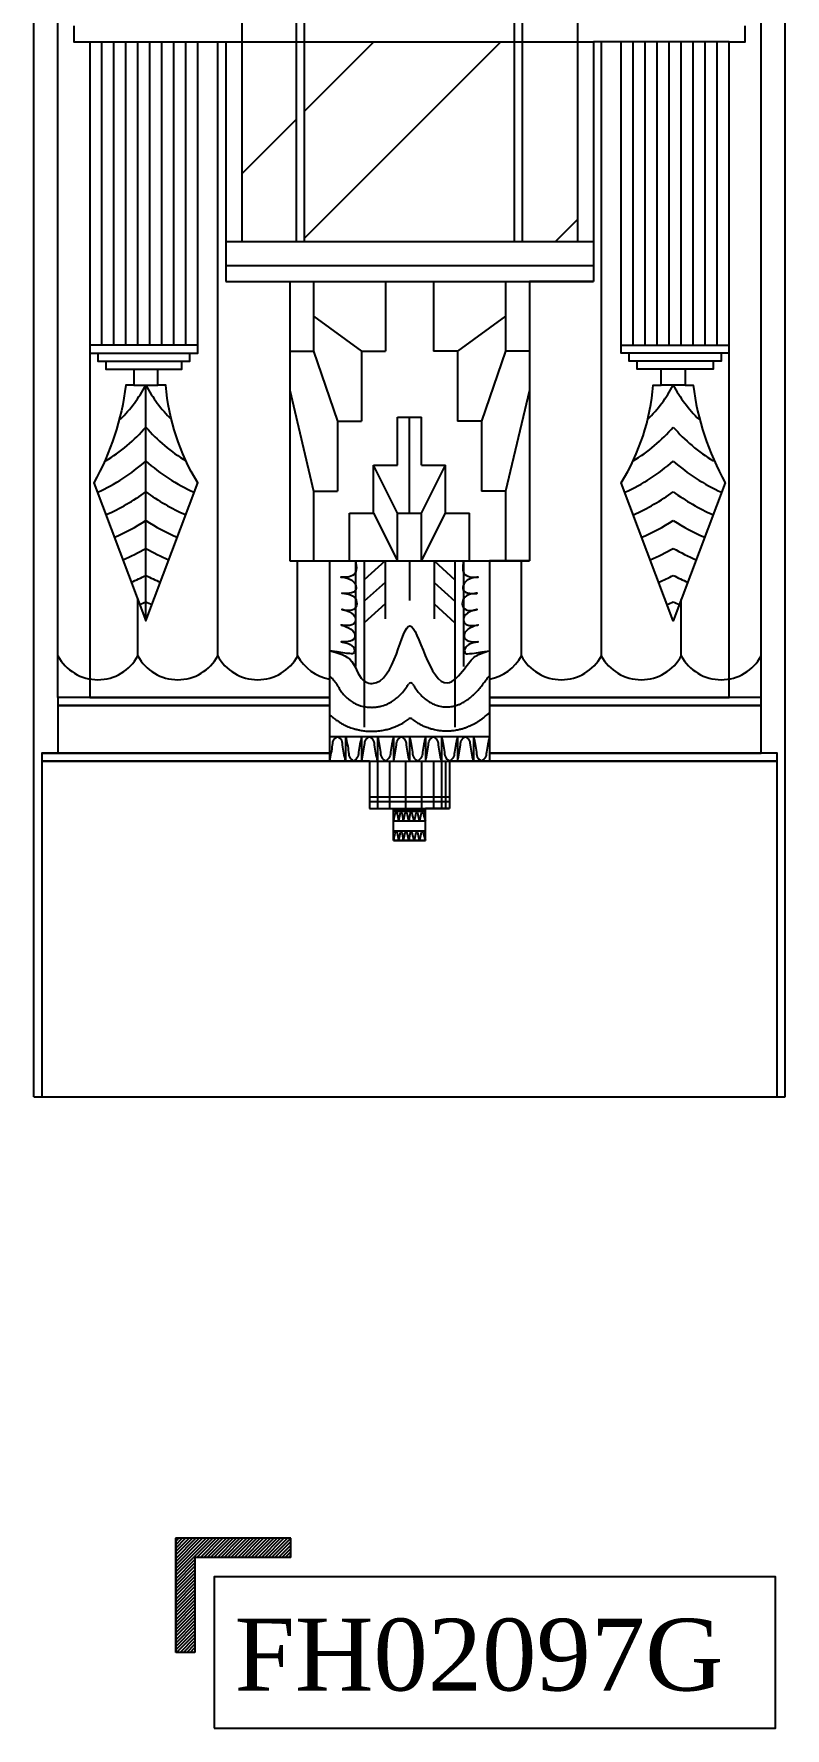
# Model space of a CAD drawing. Extents: x 15151 to 53333, y -36484 to -6005.
# Drawn here: x 40830 to 41383, y -10230 to -8983 of the extents above; entities that cross this region are included whole.
import ezdxf

# ---------------------------------------------------------------- set-up
doc = ezdxf.new("R2010")
doc.units = 0
doc.header["$MEASUREMENT"] = 0
for name, color, linetype in [('3', 3, 'CONTINUOUS'), ('4', 4, 'CONTINUOUS'), ('7', 7, 'CONTINUOUS'), ('FLOOR', 3, 'CONTINUOUS'), ('FUR', 3, 'CONTINUOUS'), ('K', 3, 'CONTINUOUS')]:
    doc.layers.add(name, color=color, linetype=linetype)
doc.styles.add('STYLE4', font='')
doc.styles.get('STYLE4').set_extended_font_data('Dutch801 XBd BT')

# ---------------------------------------------------------------- blocks, each defined once
blk = doc.blocks.new('A$C17116E59')
at = {"layer": 'K'}
h = blk.add_hatch(dxfattribs=at)
h.set_pattern_fill('ANSI31', color=3, scale=8, style=0)
h.set_pattern_definition([(45, (-4627.7245, -2075.912), (-0.70710678, 0.70710678), [])])
h.paths.add_polyline_path([(48, 47.6), (0, 47.6), (0, 0), (8, 0), (8, 39.6), (48, 39.6)])
at = {"layer": 'K', "color": 3}
for p, q in [((0, 0), (0, 47.6)), ((48, 39.6), (48, 47.6)), ((8, 0), (0, 0))]:
    blk.add_line(p, q, dxfattribs=at)
for points in [[(48, 47.6), (0, 47.6), (0, 0)], [(48, 39.6), (8, 39.6), (8, 0)]]:
    blk.add_lwpolyline(points, dxfattribs=at)
blk = doc.blocks.new('A$C64462605')
at = {"layer": '3'}
h = blk.add_hatch(dxfattribs=at)
h.set_pattern_fill('ANSI32', color=256, scale=900, style=0)
h.set_pattern_definition([(45, (16834.4, -96955.08), (-238.6485, 238.6485), []), (45, (16993.5, -96955.08), (-238.6485, 238.6485), [])])
h.paths.add_polyline_path([(1892.2, 2650.8), (1629.5, 2650.8), (1629.5, 2320.8), (1892.2, 2320.8)])
h.paths.add_polyline_path([(1892.2, 2300.8), (1629.5, 2300.8), (1629.5, 1790.8), (1892.2, 1790.8)])
h.paths.add_polyline_path([(1892.2, 3020.8), (1629.5, 3020.8), (1629.5, 2770.8), (1892.2, 2770.8)])
h.paths.add_polyline_path([(1619.5, 3020.8), (1550.9, 3020.8), (1550.9, 2770.8), (1619.5, 2770.8)])
h.paths.add_polyline_path([(1970.9, 3020.8), (1902.2, 3020.8), (1902.2, 2770.8), (1970.9, 2770.8)])
h.paths.add_polyline_path([(1970.9, 2650.8), (1902.2, 2650.8), (1902.2, 2320.8), (1970.9, 2320.8)])
h.paths.add_polyline_path([(1619.5, 2650.8), (1550.9, 2650.8), (1550.9, 2320.8), (1619.5, 2320.8)])
h.paths.add_polyline_path([(1619.5, 2300.8), (1550.9, 2300.8), (1550.9, 1790.8), (1619.5, 1790.8)])
h.paths.add_polyline_path([(1970.9, 2300.8), (1902.2, 2300.8), (1902.2, 1790.8), (1970.9, 1790.8)])
h.paths.add_polyline_path([(1619.5, 1770.8), (1550.9, 1770.8), (1550.9, 1440.8), (1619.5, 1440.8)])
h.paths.add_polyline_path([(1892.2, 1770.8), (1629.5, 1770.8), (1629.5, 1440.8), (1892.2, 1440.8)])
h.paths.add_polyline_path([(1970.9, 1770.8), (1902.2, 1770.8), (1902.2, 1440.8), (1970.9, 1440.8)])
h.paths.add_polyline_path([(1892.2, 1320.8), (1629.5, 1320.8), (1629.5, 1070.8), (1892.2, 1070.8)])
h.paths.add_polyline_path([(1970.9, 1320.8), (1902.2, 1320.8), (1902.2, 1070.8), (1970.9, 1070.8)])
h.paths.add_polyline_path([(1619.5, 1320.8), (1550.9, 1320.8), (1550.9, 1070.8), (1619.5, 1070.8)])
for p, q in [((1619.5, 1070.8), (1619.5, 3020.8)), ((1629.5, 1070.8), (1629.5, 3020.8)), ((1892.2, 1070.8), (1892.2, 3020.8)), ((1902.2, 1070.8), (1902.2, 3020.8)), ((1970.9, 3020.8), (1970.9, 1070.8)), ((1290.9, 0), (1290.9, 2974.7)), ((1320.9, 500), (1320.9, 2983.4)), ((2200.9, 500), (2200.9, 2983.4)), ((2230.9, 0), (2230.9, 2974.7)), ((1550.9, 2727.1), (1550.9, 1070.8)), ((1360.9, 1320.8), (1495.9, 1320.8)), ((1375.9, 940.8), (1375.9, 1320.8)), ((1390.9, 940.8), (1390.9, 1320.8)), ((1405.9, 940.8), (1405.9, 1320.8)), ((1420.9, 940.8), (1420.9, 1320.8)), ((1435.9, 940.8), (1435.9, 1320.8)), ((1450.9, 940.8), (1450.9, 1320.8)), ((1465.9, 940.8), (1465.9, 1320.8)), ((1480.9, 940.8), (1480.9, 1320.8)), ((1520.9, 552.1), (1520.9, 1320.8)), ((1530.9, 1320.8), (1990.9, 1320.8)), ((2000.9, 552.1), (2000.9, 1320.8)), ((2160.9, 1320.8), (2025.9, 1320.8)), ((2040.9, 940.8), (2040.9, 1320.8)), ((2055.9, 940.8), (2055.9, 1320.8)), ((2070.9, 940.8), (2070.9, 1320.8)), ((2085.9, 940.8), (2085.9, 1320.8)), ((2100.9, 940.8), (2100.9, 1320.8)), ((2115.9, 940.8), (2115.9, 1320.8)), ((2130.9, 940.8), (2130.9, 1320.8)), ((2145.9, 940.8), (2145.9, 1320.8)), ((1530.9, 1070.8), (1990.9, 1070.8)), ((1530.9, 1040.8), (1990.9, 1040.8)), ((1530.9, 1020.8), (1610.9, 1020.8)), ((1640.9, 1020.8), (1640.9, 933.3)), ((1730.9, 1020.8), (1730.9, 933.3)), ((1790.9, 1020.8), (1790.9, 933.3)), ((1880.9, 1020.8), (1880.9, 933.3)), ((1910.9, 1020.8), (1910.9, 670.8)), ((1990.9, 1020.8), (1910.9, 1020.8)), ((1640.9, 977.1), (1700.9, 933.3)), ((1880.9, 977.1), (1820.9, 933.3)), ((1495.9, 940.8), (1360.9, 940.8)), ((2025.9, 940.8), (2160.9, 940.8)), ((1370.9, 930.8), (1485.9, 930.8)), ((1380.9, 920.8), (1475.9, 920.8)), ((1610.9, 933.3), (1640.9, 933.3)), ((1640.9, 933.3), (1670.9, 845.8)), ((1700.9, 933.3), (1700.9, 845.8)), ((1700.9, 933.3), (1730.9, 933.3)), ((1820.9, 933.3), (1790.9, 933.3)), ((1820.9, 933.3), (1820.9, 845.8)), ((1880.9, 933.3), (1850.9, 845.8)), ((1910.9, 933.3), (1880.9, 933.3)), ((2150.9, 930.8), (2035.9, 930.8)), ((2140.9, 920.8), (2045.9, 920.8)), ((1415.9, 910.8), (1445.9, 910.8)), ((2105.9, 910.8), (2075.9, 910.8)), ((1415.9, 890.8), (1445.9, 890.8)), ((1430.9, 595.8), (1430.9, 890.8)), ((1610.9, 884.6), (1640.9, 758.3)), ((1910.9, 884.6), (1880.9, 758.3)), ((2105.9, 890.8), (2075.9, 890.8)), ((1745.9, 850.8), (1775.9, 850.8)), ((1745.9, 790.8), (1745.9, 850.8)), ((1760.9, 730.8), (1760.9, 850.8)), ((1775.9, 790.8), (1775.9, 850.8)), ((1670.9, 845.8), (1670.9, 758.3)), ((1670.9, 845.8), (1700.9, 845.8)), ((1850.9, 845.8), (1820.9, 845.8)), ((1850.9, 845.8), (1850.9, 758.3)), ((1715.9, 730.8), (1715.9, 790.8)), ((1745.9, 730.8), (1715.9, 790.8)), ((1715.9, 790.8), (1745.9, 790.8)), ((1775.9, 730.8), (1805.9, 790.8)), ((1775.9, 790.8), (1805.9, 790.8)), ((1805.9, 730.8), (1805.9, 790.8)), ((1640.9, 758.3), (1640.9, 670.8)), ((1640.9, 758.3), (1670.9, 758.3)), ((1880.9, 758.3), (1850.9, 758.3)), ((1880.9, 758.3), (1880.9, 670.8)), ((1685.9, 670.8), (1685.9, 730.8)), ((1685.9, 730.8), (1715.9, 730.8)), ((1715.9, 730.8), (1745.9, 670.8)), ((1745.9, 730.8), (1775.9, 730.8)), ((1745.9, 670.8), (1745.9, 730.8)), ((1775.9, 670.8), (1805.9, 730.8)), ((1775.9, 670.8), (1775.9, 730.8)), ((1805.9, 730.8), (1835.9, 730.8)), ((1835.9, 670.8), (1835.9, 730.8)), ((1610.9, 670.8), (1660.9, 670.8)), ((1620.9, 552.1), (1620.9, 670.8)), ((1693.3, 670.8), (1693.3, 538.8)), ((1704.1, 670.8), (1704.1, 462.5)), ((1730.2, 670.8), (1704.1, 647.3)), ((1730.2, 670.8), (1730.2, 598.4)), ((1760.9, 670.8), (1760.9, 621.3)), ((1791.6, 670.8), (1817.7, 647.3)), ((1791.6, 670.8), (1791.6, 598.4)), ((1817.7, 670.8), (1817.7, 462.5)), ((1828.5, 670.8), (1828.5, 538.8)), ((1910.9, 670.8), (1860.9, 670.8)), ((1900.9, 552.1), (1900.9, 670.8)), ((1730.2, 643.8), (1704.1, 620.3)), ((1730.2, 643.8), (1704.1, 620.3)), ((1791.6, 643.8), (1817.7, 620.3)), ((1791.6, 643.8), (1817.7, 620.3)), ((1420.9, 552.1), (1420.9, 622.4)), ((1730.2, 616.9), (1704.1, 593.3)), ((1791.6, 616.9), (1817.7, 593.3)), ((2100.9, 552.1), (2100.9, 622.4)), ((1660.9, 450.8), (1660.9, 420)), ((1680.9, 450.8), (1680.9, 420)), ((1700.9, 450.8), (1700.9, 420)), ((1720.9, 450.8), (1720.9, 420)), ((1740.9, 450.8), (1740.9, 420)), ((1760.9, 450.8), (1760.9, 420)), ((1780.9, 450.8), (1780.9, 420)), ((1800.9, 450.8), (1800.9, 420)), ((1820.9, 450.8), (1820.9, 420)), ((1840.9, 450.8), (1840.9, 420)), ((1860.9, 450.8), (1860.9, 420)), ((1860.9, 450.8), (1860.9, 420)), ((1660.9, 420), (1860.9, 420)), ((1660.9, 420), (1710.9, 420)), ((1720.9, 420), (1720.9, 360.8)), ((1735.9, 420), (1735.9, 360.8)), ((1755.9, 420), (1755.9, 360.8)), ((1775.9, 420), (1775.9, 360.8)), ((1790.9, 420), (1790.9, 360.8)), ((1800.9, 420), (1800.9, 360.8)), ((1805.9, 420), (1805.9, 360.8)), ((1860.9, 420), (1810.9, 420)), ((1710.9, 375.5), (1810.9, 375.5)), ((1710.9, 369.5), (1810.9, 369.5)), ((1710.9, 360.8), (1740.9, 360.8)), ((1810.9, 360.8), (1780.9, 360.8)), ((1780.9, 320.8), (1780.9, 360.8)), ((1740.9, 359.8), (1780.9, 359.8)), ((1740.9, 359.1), (1780.9, 359.1)), ((1740.9, 357.4), (1780.9, 357.4)), ((1740.9, 345.3), (1780.9, 345.3)), ((1741, 358.3), (1780.9, 358.3)), ((1740.9, 332.9), (1780.9, 332.9)), ((1740.9, 320.8), (1780.9, 320.8)), ((1740.9, 320.8), (1780.9, 320.8)), ((1780.9, 320.8), (1740.9, 320.8))]:
    blk.add_line(p, q, dxfattribs=at)
for centre, radius, start, end in [((1270.2, 977.9), 182.8, 314.8099, 331.546), ((1591.6, 977.9), 182.8, 208.454, 225.1901), ((1930.2, 977.9), 182.8, 314.8099, 331.546), ((2251.6, 977.9), 182.8, 208.454, 225.1901), ((1270.2, 977.9), 212.8, 301.2557, 319.0476), ((1591.6, 977.9), 212.8, 220.9524, 238.7443), ((1930.2, 977.9), 212.8, 301.2557, 319.0476), ((2251.6, 977.9), 212.8, 220.9524, 238.7443), ((1270.2, 977.9), 242.8, 294.3844, 311.4477), ((1591.6, 977.9), 242.8, 228.5523, 245.6156), ((1930.2, 977.9), 242.8, 294.3844, 311.4477), ((2251.6, 977.9), 242.8, 228.5523, 245.6156), ((1270.2, 977.9), 272.8, 293.967, 306.0963), ((1591.6, 977.9), 272.8, 233.9037, 246.033), ((1930.2, 977.9), 272.8, 293.967, 306.0963), ((2251.6, 977.9), 272.8, 233.9037, 246.033), ((2251.6, 977.9), 272.8, 233.9037, 246.033), ((1270.2, 977.9), 302.8, 293.6324, 302.0578), ((1591.6, 977.9), 302.8, 237.9422, 246.3676), ((1930.2, 977.9), 302.8, 293.6324, 302.0578), ((2251.6, 977.9), 302.8, 237.9422, 246.3676), ((2251.6, 977.9), 302.8, 237.9422, 246.3676), ((1270.2, 977.9), 332.8, 293.3583, 298.8768), ((1591.6, 977.9), 332.8, 241.1232, 246.6417), ((1930.2, 977.9), 332.8, 293.3583, 298.8768), ((2251.6, 977.9), 332.8, 241.1232, 246.6417), ((1270.2, 977.9), 362.8, 293.1295, 296.2952), ((1591.6, 977.9), 362.8, 243.7048, 246.8705), ((1930.2, 977.9), 362.8, 293.1295, 296.2952), ((2251.6, 977.9), 362.8, 243.7048, 246.8705), ((1270.2, 977.9), 392.8, 292.9357, 294.1522), ((1591.6, 977.9), 392.8, 245.8478, 247.0643), ((1930.2, 977.9), 392.8, 292.9357, 294.1522), ((2251.6, 977.9), 392.8, 245.8478, 247.0643), ((1370.9, 578.8), 56.7, 208.0725, 331.9275), ((1470.9, 578.8), 56.7, 208.0725, 331.9275), ((1570.9, 578.8), 56.7, 208.0725, 331.9275), ((1670.9, 578.8), 56.7, 208.0725, 259.8367), ((1850.9, 578.8), 56.7, 280.1633, 331.9275), ((1950.9, 578.8), 56.7, 208.0725, 331.9275), ((2050.9, 578.8), 56.7, 208.0725, 331.9275), ((2150.9, 578.8), 56.7, 208.0725, 331.9275), ((1762.3, 515.2), 3, 31.022, 148.2877), ((1761.9, 470.6), 3, 52.9084, 126.3835)]:
    blk.add_arc(centre, radius, start, end, dxfattribs=at)
for points, knots in [([(1693.3, 670.8), (1694.6, 663.1), (1696.9, 649.5), (1666.2, 650.9), (1691.8, 649.8), (1698.5, 628.5), (1664.8, 630.9), (1696.8, 629.7), (1695.4, 605), (1665, 612.6), (1696, 606.1), (1692.3, 587), (1663.4, 593.4), (1694, 586), (1692.4, 568), (1663.8, 570.6), (1692.1, 567.6), (1692.5, 555.7), (1688.9, 553.8), (1660.9, 558.3)], [0, 0, 0, 0, 18.738671, 33.342611, 47.39297, 61.431076, 78.090617, 94.266771, 109.721697, 124.198298, 142.757858, 152.589874, 168.061264, 187.090117, 195.820079, 211.529927, 228.38146, 236.093991, 239.005489, 239.005489, 239.005489, 239.005489]), ([(1828.5, 670.8), (1827.2, 663.1), (1824.9, 649.5), (1855.5, 650.9), (1829.9, 649.8), (1823.3, 628.5), (1857, 630.9), (1824.9, 629.7), (1826.4, 605), (1856.8, 612.6), (1825.7, 606.1), (1829.5, 587), (1858.3, 593.4), (1827.8, 586), (1829.4, 568), (1858, 570.6), (1829.6, 567.6), (1829.2, 555.7), (1832.9, 553.8), (1860.9, 558.3)], [0, 0, 0, 0, 18.738671, 33.342611, 47.39297, 61.431076, 78.090617, 94.266771, 109.721697, 124.198298, 142.757858, 152.589874, 168.061264, 187.090117, 195.820079, 211.529927, 228.38146, 236.093991, 239.005489, 239.005489, 239.005489, 239.005489]), ([(1660.9, 526.9), (1662.9, 524.9), (1663.1, 524.8), (1664, 524), (1665.1, 522.5), (1666, 521.3), (1666.8, 520), (1668.5, 518.3), (1669.1, 517.1), (1670.6, 514.7), (1671.4, 513.7), (1673.1, 510.7), (1674.2, 509.1), (1676.5, 505.7), (1677.9, 504), (1680.9, 500.8), (1682.3, 499.5), (1685.5, 496.8), (1687.3, 495.5), (1689.9, 493.9), (1690.6, 493.5), (1692, 492.7), (1692.7, 492.4), (1694.1, 491.7), (1694.8, 491.4), (1696.9, 490.5), (1698.3, 490), (1701.9, 488.9), (1704, 488.4), (1708.3, 487.8), (1710.5, 487.6), (1713.5, 487.5), (1714.3, 487.5), (1716.8, 487.6), (1718.5, 487.7), (1721.8, 488.2), (1723.4, 488.5), (1727.4, 489.5), (1729.7, 490.3), (1734.1, 492.1), (1736.2, 493.2), (1740.1, 495.5), (1741.8, 496.7), (1745.1, 499.3), (1746.6, 500.6), (1749.5, 503.3), (1750.8, 504.7), (1753.9, 508.3), (1755.6, 510.5), (1758.1, 514.1), (1758.9, 515.4), (1759.7, 516.7)], [36.923417, 36.923417, 36.923417, 36.923417, 38.38607, 38.38607, 41.311376, 41.311376, 44.236682, 44.236682, 47.161988, 47.161988, 50.087294, 50.087294, 53.012599, 53.012599, 55.937905, 55.937905, 58.235778, 58.235778, 60.533652, 60.533652, 61.315075, 61.315075, 62.096909, 62.096909, 62.878742, 62.878742, 64.442409, 64.442409, 66.875284, 66.875284, 69.308159, 69.308159, 70.219086, 70.219086, 72.040939, 72.040939, 73.862792, 73.862792, 76.664846, 76.664846, 79.466901, 79.466901, 82.268955, 82.268955, 85.07101, 85.07101, 87.873064, 87.873064, 92.316447, 92.316447, 94.971853, 94.971853, 94.971853, 94.971853]), ([(1764.9, 516.7), (1765.6, 515.5), (1766.3, 514.4), (1768.2, 511.4), (1769.5, 509.6), (1772.2, 506.1), (1773.7, 504.3), (1776.8, 501.1), (1778.4, 499.7), (1781.8, 496.8), (1783.7, 495.5), (1787.5, 493.2), (1789.2, 492.2), (1793.1, 490.6), (1795.1, 489.9), (1799.5, 488.7), (1801.9, 488.3), (1806.6, 488), (1809.1, 488), (1812.4, 488.4), (1813.3, 488.5), (1814.9, 488.8), (1815.7, 489), (1818.1, 489.5), (1819.6, 490), (1822.4, 491), (1823.7, 491.5), (1826.8, 493), (1828.6, 493.9), (1831.8, 495.9), (1833.2, 496.9), (1836, 499), (1837.2, 500), (1839.6, 502.1), (1840.7, 503.1), (1843.5, 505.8), (1845.1, 507.5), (1848.1, 510.9), (1849.5, 512.5), (1851.4, 514.9), (1852, 515.6), (1852.9, 516.8), (1853.2, 517.3), (1854.2, 518.6), (1854.9, 519.4), (1856.7, 521.9), (1857.7, 523.3), (1859.2, 525.1), (1859.7, 525.7), (1860.3, 526.4), (1860.5, 526.6), (1860.6, 526.7)], [216.108558, 216.108558, 216.108558, 216.108558, 218.603436, 218.603436, 222.362196, 222.362196, 226.120956, 226.120956, 229.207422, 229.207422, 232.293888, 232.293888, 234.623366, 234.623366, 236.952844, 236.952844, 239.282322, 239.282322, 241.6118, 241.6118, 242.461276, 242.461276, 243.310752, 243.310752, 245.009704, 245.009704, 246.708656, 246.708656, 249.392001, 249.392001, 252.075346, 252.075346, 254.758691, 254.758691, 257.442037, 257.442037, 261.825304, 261.825304, 266.208571, 266.208571, 268.28897, 268.28897, 269.559191, 269.559191, 272.099635, 272.099635, 277.59214, 277.59214, 281.642362, 281.642362, 284.116869, 284.116869, 284.116869, 284.116869]), ([(1660.9, 478.5), (1661.7, 477.7), (1662.6, 476.9), (1664.7, 475.1), (1665.9, 474.1), (1668.5, 472.1), (1669.9, 471.1), (1672.5, 469.4), (1673.6, 468.7), (1675.4, 467.6), (1676.1, 467.2), (1678.1, 466.1), (1679.5, 465.4), (1682, 464.2), (1683.2, 463.7), (1685.4, 462.8), (1686.5, 462.4), (1688.7, 461.6), (1689.9, 461.2), (1691.6, 460.7), (1692.3, 460.5), (1693.6, 460.1), (1694.2, 460), (1696.2, 459.5), (1697.5, 459.2), (1699.7, 458.8), (1700.7, 458.6), (1702.7, 458.3), (1703.7, 458.1), (1706.6, 457.8), (1708.7, 457.6), (1711.3, 457.5), (1712, 457.5), (1713.8, 457.5), (1714.9, 457.5), (1716.6, 457.6), (1717.3, 457.6), (1718.6, 457.7), (1719.2, 457.7), (1721.2, 457.9), (1722.5, 458), (1725.8, 458.4), (1727.9, 458.8), (1731.9, 459.7), (1733.9, 460.2), (1737.7, 461.3), (1739.6, 462), (1742.7, 463.2), (1744, 463.7), (1746.5, 464.8), (1747.7, 465.4), (1751.3, 467.2), (1753.5, 468.5), (1757.2, 470.9), (1758.7, 471.9), (1760.1, 473)], [57.076117, 57.076117, 57.076117, 57.076117, 57.896153, 57.896153, 58.912523, 58.912523, 60.004306, 60.004306, 60.80619, 60.80619, 61.260548, 61.260548, 62.169263, 62.169263, 62.921056, 62.921056, 63.672848, 63.672848, 64.433672, 64.433672, 64.883985, 64.883985, 65.334297, 65.334297, 66.234922, 66.234922, 66.925639, 66.925639, 67.616356, 67.616356, 68.99779, 68.99779, 69.449454, 69.449454, 70.201949, 70.201949, 70.633529, 70.633529, 71.06511, 71.06511, 71.92827, 71.92827, 73.321689, 73.321689, 74.715109, 74.715109, 76.108528, 76.108528, 77.111669, 77.111669, 78.11481, 78.11481, 80.121092, 80.121092, 81.628721, 81.628721, 81.628721, 81.628721]), ([(1763.7, 473), (1764.1, 472.7), (1764.4, 472.4), (1766.4, 471), (1768.2, 469.8), (1770.9, 468.1), (1771.8, 467.6), (1773.5, 466.6), (1774.4, 466.1), (1776.9, 464.9), (1778.4, 464.2), (1781.7, 462.8), (1783.4, 462.2), (1786.4, 461.2), (1787.8, 460.8), (1790.2, 460.1), (1791.2, 459.9), (1793.3, 459.4), (1794.4, 459.2), (1797.1, 458.8), (1798.8, 458.5), (1801.7, 458.3), (1802.9, 458.2), (1805.2, 458.1), (1806.4, 458), (1808.9, 458.1), (1810.3, 458.1), (1812.4, 458.2), (1813.1, 458.3), (1814.4, 458.4), (1814.9, 458.5), (1815.9, 458.6), (1816.4, 458.6), (1817.9, 458.9), (1818.8, 459), (1820.7, 459.4), (1821.6, 459.5), (1824, 460.1), (1825.4, 460.4), (1828, 461.2), (1829.3, 461.6), (1831.6, 462.4), (1832.7, 462.8), (1834.7, 463.6), (1835.6, 464), (1837.6, 464.9), (1838.6, 465.4), (1840.6, 466.3), (1841.5, 466.8), (1843.4, 467.9), (1844.4, 468.5), (1846, 469.4), (1846.6, 469.8), (1847.8, 470.5), (1848.3, 470.9), (1850, 472.1), (1851.1, 472.8), (1852.7, 474), (1853.3, 474.5), (1854.5, 475.4), (1855.1, 475.9), (1856.4, 477), (1857.2, 477.6), (1858.9, 479.1), (1859.9, 480), (1860.9, 480.9)], [230.21365, 230.21365, 230.21365, 230.21365, 230.567878, 230.567878, 232.238525, 232.238525, 232.953248, 232.953248, 233.66797, 233.66797, 234.810823, 234.810823, 235.953676, 235.953676, 236.802138, 236.802138, 237.426465, 237.426465, 238.050792, 238.050792, 239.001631, 239.001631, 239.654713, 239.654713, 240.307795, 240.307795, 241.04255, 241.04255, 241.457561, 241.457561, 241.733974, 241.733974, 242.010387, 242.010387, 242.563213, 242.563213, 243.116039, 243.116039, 244.004578, 244.004578, 244.893117, 244.893117, 245.663946, 245.663946, 246.434774, 246.434774, 247.310963, 247.310963, 248.187151, 248.187151, 249.170754, 249.170754, 249.836378, 249.836378, 250.502001, 250.502001, 251.833247, 251.833247, 252.662216, 252.662216, 253.491184, 253.491184, 254.642895, 254.642895, 256.313083, 256.313083, 256.313083, 256.313083]), ([(1660.9, 420), (1662.4, 427.1), (1664.4, 435.8), (1665.1, 447.7), (1669.9, 449.7), (1670.9, 450.8)], [0, 0, 0, 0, 19.985368, 27.52735, 32.705258, 32.705258, 32.705258, 32.705258]), ([(1680.9, 420), (1679.4, 427.1), (1677.3, 435.8), (1676.6, 447.7), (1671.8, 449.7), (1670.9, 450.8)], [0, 0, 0, 0, 19.985368, 27.52735, 32.705258, 32.705258, 32.705258, 32.705258]), ([(1680.9, 450.8), (1682.4, 444.5), (1684.4, 435.8), (1685.1, 423.9), (1689.9, 421.1), (1690.9, 420)], [0, 0, 0, 0, 19.985368, 27.52735, 32.705258, 32.705258, 32.705258, 32.705258]), ([(1700.9, 450.8), (1699.4, 444.5), (1697.3, 435.8), (1696.6, 423.9), (1691.8, 421.1), (1690.9, 420)], [0, 0, 0, 0, 19.985368, 27.52735, 32.705258, 32.705258, 32.705258, 32.705258]), ([(1700.9, 420), (1702.4, 427.1), (1704.4, 435.8), (1705.1, 447.7), (1709.9, 449.7), (1710.9, 450.8)], [0, 0, 0, 0, 19.985368, 27.52735, 32.705258, 32.705258, 32.705258, 32.705258]), ([(1720.9, 420), (1719.4, 427.1), (1717.3, 435.8), (1716.6, 447.7), (1711.8, 449.7), (1710.9, 450.8)], [0, 0, 0, 0, 19.985368, 27.52735, 32.705258, 32.705258, 32.705258, 32.705258]), ([(1720.9, 450.8), (1722.4, 444.5), (1724.4, 435.8), (1725.1, 423.9), (1729.9, 421.1), (1730.9, 420)], [0, 0, 0, 0, 19.985368, 27.52735, 32.705258, 32.705258, 32.705258, 32.705258]), ([(1740.9, 450.8), (1739.4, 444.5), (1737.3, 435.8), (1736.6, 423.9), (1731.8, 421.1), (1730.9, 420)], [0, 0, 0, 0, 19.985368, 27.52735, 32.705258, 32.705258, 32.705258, 32.705258]), ([(1740.9, 420), (1742.4, 427.1), (1744.4, 435.8), (1745.1, 447.7), (1749.9, 449.7), (1750.9, 450.8)], [0, 0, 0, 0, 19.985368, 27.52735, 32.705258, 32.705258, 32.705258, 32.705258]), ([(1760.9, 420), (1759.4, 427.1), (1757.3, 435.8), (1756.6, 447.7), (1751.8, 449.7), (1750.9, 450.8)], [0, 0, 0, 0, 19.985368, 27.52735, 32.705258, 32.705258, 32.705258, 32.705258]), ([(1760.9, 450.8), (1762.4, 444.5), (1764.4, 435.8), (1765.1, 423.9), (1769.9, 421.1), (1770.9, 420)], [0, 0, 0, 0, 19.985368, 27.52735, 32.705258, 32.705258, 32.705258, 32.705258]), ([(1780.9, 450.8), (1779.4, 444.5), (1777.3, 435.8), (1776.6, 423.9), (1771.8, 421.1), (1770.9, 420)], [0, 0, 0, 0, 19.985368, 27.52735, 32.705258, 32.705258, 32.705258, 32.705258]), ([(1780.9, 420), (1782.4, 427.1), (1784.4, 435.8), (1785.1, 447.7), (1789.9, 449.7), (1790.9, 450.8)], [0, 0, 0, 0, 19.985368, 27.52735, 32.705258, 32.705258, 32.705258, 32.705258]), ([(1800.9, 420), (1799.4, 427.1), (1797.3, 435.8), (1796.6, 447.7), (1791.8, 449.7), (1790.9, 450.8)], [0, 0, 0, 0, 19.985368, 27.52735, 32.705258, 32.705258, 32.705258, 32.705258]), ([(1800.9, 450.8), (1802.4, 444.5), (1804.4, 435.8), (1805.1, 423.9), (1809.9, 421.1), (1810.9, 420)], [0, 0, 0, 0, 19.985368, 27.52735, 32.705258, 32.705258, 32.705258, 32.705258]), ([(1820.9, 450.8), (1819.4, 444.5), (1817.3, 435.8), (1816.6, 423.9), (1811.8, 421.1), (1810.9, 420)], [0, 0, 0, 0, 19.985368, 27.52735, 32.705258, 32.705258, 32.705258, 32.705258]), ([(1820.9, 420), (1822.4, 427.1), (1824.4, 435.8), (1825.1, 447.7), (1829.9, 449.7), (1830.9, 450.8)], [0, 0, 0, 0, 19.985368, 27.52735, 32.705258, 32.705258, 32.705258, 32.705258]), ([(1840.9, 420), (1839.4, 427.1), (1837.3, 435.8), (1836.6, 447.7), (1831.8, 449.7), (1830.9, 450.8)], [0, 0, 0, 0, 19.985368, 27.52735, 32.705258, 32.705258, 32.705258, 32.705258]), ([(1840.9, 450.8), (1842.4, 444.5), (1844.4, 435.8), (1845.1, 423.9), (1849.9, 421.1), (1850.9, 420)], [0, 0, 0, 0, 19.985368, 27.52735, 32.705258, 32.705258, 32.705258, 32.705258]), ([(1860.9, 450.8), (1859.4, 444.5), (1857.3, 435.8), (1856.6, 423.9), (1851.8, 421.1), (1850.9, 420)], [0, 0, 0, 0, 19.985368, 27.52735, 32.705258, 32.705258, 32.705258, 32.705258]), ([(1740.9, 345.3), (1742.4, 352.2), (1745.4, 365.6), (1746.7, 334.6), (1750.9, 369.3), (1753, 333.3), (1756.3, 369.2), (1760.4, 333.6), (1762.3, 369.3), (1766.9, 333.4), (1769.8, 369.2), (1773.4, 333.6), (1776.3, 369.2), (1779.9, 345.4), (1780.9, 345.3)], [0, 0, 0, 0, 12.426978, 24.217298, 36.669959, 49.101557, 61.515377, 73.860396, 86.059229, 98.626434, 110.861045, 123.206213, 135.422709, 147.599877, 147.599877, 147.599877, 147.599877]), ([(1740.9, 320.8), (1742.4, 327.7), (1745.4, 341.1), (1746.7, 310.1), (1750.9, 344.9), (1753, 308.8), (1756.3, 344.7), (1760.4, 309.2), (1762.3, 344.8), (1766.9, 308.9), (1769.8, 344.7), (1773.4, 309.2), (1776.3, 344.8), (1779.9, 321), (1780.9, 320.8)], [0, 0, 0, 0, 12.426978, 24.217298, 36.669959, 49.101557, 61.515377, 73.860396, 86.059229, 98.626434, 110.861045, 123.206213, 135.422709, 147.599877, 147.599877, 147.599877, 147.599877])]:
    blk.add_open_spline(points, degree=3, knots=knots, dxfattribs=at)
blk.add_spline([(1660.9, 558.3), (1688.7, 544.9), (1705.9, 519.3), (1714.3, 517.5), (1761.3, 589.5), (1808.3, 518.1), (1829.8, 535.9), (1843.5, 551.4), (1860.9, 558.3)], degree=3, dxfattribs=at)
blk.add_open_spline([(1860.6, 526.7), (1860.7, 526.8), (1860.8, 526.8), (1860.9, 526.9)], degree=3, dxfattribs=at)
at = {"layer": '4'}
blk.add_line((1290.9, 0), (2230.9, 0), dxfattribs=at)
blk.add_lwpolyline([(1340.9, 1340.8), (1340.9, 1320.8), (1360.9, 1320.8), (1360.9, 500), (1320.9, 500), (1320.9, 430), (1300.9, 430), (1300.9, 0), (1760.9, 0), (2220.9, 0), (2220.9, 430), (2200.9, 430), (2200.9, 500), (2160.9, 500), (2160.9, 1320.8), (2180.9, 1320.8), (2180.9, 1340.8)], dxfattribs=at)
at = {"layer": '7'}
for p, q in [((1495.9, 1320.8), (1530.9, 1320.8)), ((1530.9, 1320.8), (1530.9, 1020.8)), ((1990.9, 1320.8), (1990.9, 1020.8)), ((2025.9, 1320.8), (1990.9, 1320.8)), ((1530.9, 1020.8), (1990.9, 1020.8)), ((1610.9, 1020.8), (1610.9, 670.8)), ((1910.9, 1020.8), (1910.9, 670.8)), ((1610.9, 670.8), (1910.9, 670.8)), ((1660.9, 670.8), (1660.9, 420)), ((1860.9, 670.8), (1860.9, 420)), ((1860.9, 670.8), (1860.9, 420)), ((1660.9, 450.8), (1860.9, 450.8)), ((1710.9, 420), (1710.9, 360.8)), ((1810.9, 420), (1810.9, 360.8)), ((1810.9, 420), (1810.9, 360.8)), ((1710.9, 360.8), (1810.9, 360.8)), ((1740.9, 320.8), (1740.9, 360.8)), ((1780.9, 320.8), (1780.9, 360.8)), ((1780.9, 320.8), (1740.9, 320.8))]:
    blk.add_line(p, q, dxfattribs=at)
for points in [[(1360.9, 930.8), (1370.9, 930.8), (1370.9, 920.8), (1380.9, 920.8), (1380.9, 910.8), (1415.9, 910.8), (1415.9, 890.8), (1405.9, 890.8, -0.097153), (1365.9, 768.8), (1430.9, 595.8), (1495.9, 768.8, -0.117875), (1455.9, 890.8), (1445.9, 890.8), (1445.9, 910.8), (1475.9, 910.8), (1475.9, 920.8), (1485.9, 920.8), (1485.9, 930.8), (1495.9, 930.8), (1495.9, 1320.8)], [(2160.9, 930.8), (2150.9, 930.8), (2150.9, 920.8), (2140.9, 920.8), (2140.9, 910.8), (2105.9, 910.8), (2105.9, 890.8), (2115.9, 890.8, 0.097153), (2155.9, 768.8), (2090.9, 595.8), (2025.9, 768.8, 0.117875), (2065.9, 890.8), (2075.9, 890.8), (2075.9, 910.8), (2045.9, 910.8), (2045.9, 920.8), (2035.9, 920.8), (2035.9, 930.8), (2025.9, 930.8), (2025.9, 1320.8)]]:
    blk.add_lwpolyline(points, format="xyb", dxfattribs=at)
for points in [[(1660.9, 500), (1360.9, 500)], [(2160.9, 500), (1860.9, 500)], [(1300.9, 420), (1710.9, 420)], [(1710.9, 420), (1300.9, 420)], [(2220.9, 420), (1810.9, 420)]]:
    blk.add_lwpolyline(points, dxfattribs=at)
at = {"layer": 'FLOOR'}
for points in [[(1320.9, 490), (1660.9, 490)], [(1660.9, 490), (1320.9, 490)], [(1360.9, 500), (1660.9, 500)], [(1860.9, 500), (2160.9, 500)], [(1860.9, 490), (2200.9, 490)], [(2200.9, 490), (1860.9, 490)], [(1320.9, 430), (1660.9, 430)], [(1660.9, 430), (1320.9, 430)], [(1860.9, 430), (2200.9, 430)], [(2200.9, 430), (1860.9, 430)], [(1810.9, 420), (2220.9, 420)]]:
    blk.add_lwpolyline(points, dxfattribs=at)
at = {"layer": 'FUR'}
blk.add_line((1300.9, 430), (1320.9, 430), dxfattribs=at)

msp = doc.modelspace()

# ---------------------------------------------------------------- linework, layer by layer
at = {"layer": 'K', "color": 3}
msp.add_lwpolyline([(40962.7, -10230.5), (41375.7, -10230.5), (41375.7, -10119), (40962.7, -10119)], close=True, dxfattribs=at)

# ---------------------------------------------------------------- block references
at = {"layer": '3', "xscale": 0.588, "yscale": 0.588, "zscale": 0.588}
msp.add_blockref('A$C64462605', (40071.1, -9765.6), dxfattribs=at)
at = {"layer": 'K', "xscale": 1.764, "yscale": 1.764, "zscale": 1.764}
msp.add_blockref('A$C17116E59', (40934.5, -10174.7), dxfattribs=at)

# ---------------------------------------------------------------- texts
at = {"layer": 'K', "color": 3, "style": 'STYLE4'}
msp.add_text('FH02097G', height=52.92, dxfattribs=at).set_placement((40977.8, -10202.8))

doc.saveas('drawing.dxf')
